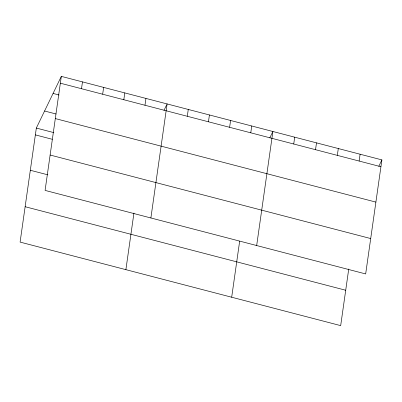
<?xml version="1.0" encoding="UTF-8"?>
<svg xmlns="http://www.w3.org/2000/svg" width="402" height="402" viewBox="0 0 402 402"><rect width="100%" height="100%" fill="white"/><g stroke="black" fill="none" stroke-linecap="round" stroke-linejoin="round"><path stroke-width="0.6" d="M61.32 76.375L45.089 190.407L365.669 273.938L381.9 159.901L61.32 76.375L36.331 128.062L20.1 242.099L340.68 325.625L348.74 268.983M81.505 88.711L82.48 81.887M102.666 94.224L103.636 87.4M123.821 99.741L124.796 92.912M144.981 105.254L145.951 98.425M125.891 269.662L133.951 213.02M150.881 217.974L167.111 103.937L164.021 110.334M187.297 116.278L188.272 109.45M208.457 121.791L209.427 114.967M229.612 127.303L230.587 120.479M250.773 132.816L251.742 125.992M231.683 297.224L239.657 241.19M256.672 245.537L272.903 131.504L269.812 137.901M293.731 144.006L294.701 137.182M315.53 149.69L316.5 142.861M337.328 155.368L338.303 148.544M359.127 161.046L360.102 154.222M378.81 166.297L381.9 159.901M60.35 83.199L380.93 166.73M53.074 93.43L59.119 95.008M44.577 111.007L56.064 113.997M55.315 118.58L375.895 202.105M36.331 128.062L53.863 132.63M35.356 134.886L52.285 139.298M50.124 155.031L370.704 238.557M30.321 170.267L47.853 174.835M25.135 206.718L345.715 290.244"/></g></svg>
